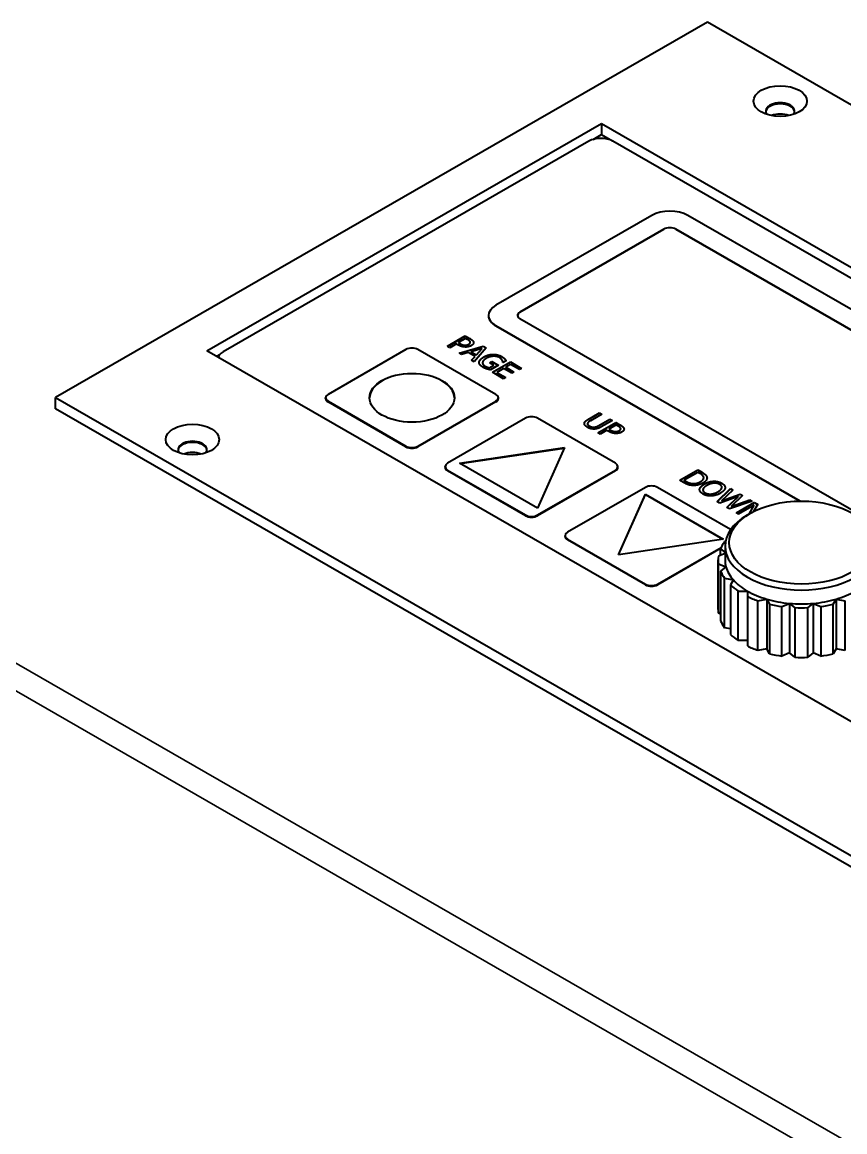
# Model space of a CAD drawing. Header units: millimetres. Extents: x 0 to 1188, y 0 to 840.
# Drawn here: x 984.8 to 1023.6, y 686.7 to 739.1 of the extents above; entities that cross this region are included whole.
import ezdxf

# ---------------------------------------------------------------- set-up
doc = ezdxf.new("R2010")
doc.units = ezdxf.units.MM
doc.header["$LTSCALE"] = 2
doc.layers.add('가시적인 것(ISO)', color=3, linetype='Continuous', lineweight=40)
doc.layers.add('가시적인 좁은 것(ISO)', color=3, linetype='Continuous', lineweight=35)

msp = doc.modelspace()

# ---------------------------------------------------------------- linework, layer by layer
at = {"layer": '가시적인 것(ISO)'}
for p, q in [((1017.13, 739.067), (986.385, 721.362)), ((1063.799, 712.192), (1017.13, 739.067)), ((993.527, 723.569), (1012.138, 734.287)), ((1012.138, 734.287), (1012.138, 733.763)), ((1012.138, 734.287), (1055.498, 709.317)), ((1011.751, 733.541), (1012.138, 733.763)), ((1012.138, 733.763), (1012.65, 733.469)), ((1011.544, 733.455), (994.291, 723.519)), ((1055.044, 709.056), (1012.675, 733.455)), ((1014.514, 729.956), (1007.16, 725.721)), ((1034.313, 719.532), (1016.211, 729.956)), ((1008.291, 725.395), (1015.079, 729.304)), ((1015.079, 729.301), (1008.291, 725.392)), ((1015.645, 729.304), (1033.181, 719.206)), ((1033.181, 719.203), (1015.645, 729.301)), ((1006.808, 725.229), (1006.808, 725.233)), ((1025.828, 714.971), (1008.291, 725.07)), ((1004.868, 723.781), (1005.716, 724.27)), ((1004.871, 723.779), (1005.716, 724.266)), ((1005.716, 724.27), (1005.93, 724.147)), ((1005.716, 724.27), (1005.716, 724.266)), ((1005.716, 724.266), (1005.93, 724.144)), ((1007.16, 724.744), (1021.509, 716.481)), ((1021.503, 716.481), (1007.16, 724.741)), ((1004.981, 723.716), (1004.868, 723.781)), ((1005.297, 723.898), (1004.981, 723.716)), ((1005.393, 723.843), (1005.297, 723.898)), ((1005.732, 724.148), (1005.393, 723.954)), ((1005.393, 723.954), (1005.393, 723.95)), ((1005.393, 723.954), (1005.47, 723.909)), ((1005.393, 723.95), (1005.47, 723.906)), ((1005.42, 723.463), (1006.555, 723.787)), ((1005.424, 723.461), (1006.555, 723.784)), ((1005.702, 723.834), (1005.702, 723.831)), ((1005.825, 724.095), (1005.732, 724.148)), ((1005.948, 723.967), (1005.948, 723.964)), ((1006.555, 723.787), (1006.694, 723.707)), ((1006.555, 723.787), (1006.555, 723.784)), ((1006.555, 723.784), (1006.692, 723.705)), ((1036.887, 698.6), (993.527, 723.569)), ((993.981, 723.308), (994.141, 723.4)), ((1002.917, 723.633), (999.24, 721.516)), ((1007.16, 721.516), (1003.483, 723.633)), ((1005.534, 723.397), (1005.42, 723.463)), ((1005.848, 723.49), (1005.534, 723.397)), ((1006.172, 723.303), (1005.848, 723.49)), ((1006.506, 723.682), (1005.976, 723.527)), ((1005.976, 723.527), (1005.976, 723.524)), ((1005.976, 723.527), (1006.238, 723.376)), ((1005.976, 723.524), (1006.238, 723.373)), ((1006.012, 723.122), (1006.172, 723.303)), ((1006.014, 723.121), (1006.172, 723.3)), ((1006.694, 723.707), (1006.131, 723.054)), ((1006.172, 723.303), (1006.172, 723.3)), ((1006.238, 723.376), (1006.506, 723.682)), ((1006.238, 723.373), (1006.506, 723.679)), ((1006.238, 723.376), (1006.238, 723.373)), ((1006.506, 723.682), (1006.506, 723.679)), ((1006.131, 723.054), (1006.012, 723.122)), ((1006.528, 723.002), (1006.528, 722.999)), ((1006.846, 722.767), (1007.066, 722.893)), ((1006.846, 722.764), (1007.066, 722.89)), ((1006.846, 722.767), (1006.846, 722.764)), ((1006.869, 723.006), (1006.968, 723.063)), ((1007.066, 722.893), (1006.869, 723.006)), ((1006.872, 723.005), (1006.968, 723.06)), ((1007.276, 722.886), (1006.905, 722.673)), ((1006.968, 723.063), (1007.276, 722.886)), ((1006.968, 723.063), (1006.968, 723.06)), ((1006.968, 723.06), (1007.273, 722.884)), ((1006.991, 722.559), (1007.839, 723.047)), ((1006.993, 722.557), (1007.839, 723.044)), ((1007.066, 722.893), (1007.066, 722.89)), ((1007.519, 722.733), (1007.204, 722.551)), ((1007.5, 723.019), (1007.491, 723.025)), ((1007.636, 723.097), (1007.5, 723.019)), ((1007.909, 722.508), (1007.519, 722.733)), ((1007.565, 723.195), (1007.565, 723.192)), ((1007.852, 722.924), (1007.619, 722.791)), ((1007.619, 722.791), (1008.009, 722.566)), ((1007.619, 722.791), (1007.619, 722.787)), ((1007.619, 722.787), (1008.006, 722.564)), ((1007.839, 723.047), (1008.37, 722.742)), ((1007.839, 723.047), (1007.839, 723.044)), ((1007.839, 723.044), (1008.367, 722.74)), ((1008.27, 722.684), (1007.852, 722.924)), ((1008.37, 722.742), (1008.27, 722.684)), ((1007.521, 722.253), (1006.991, 722.559)), ((1007.204, 722.551), (1007.622, 722.311)), ((1007.204, 722.551), (1007.204, 722.548)), ((1007.204, 722.548), (1007.619, 722.309)), ((1007.622, 722.311), (1007.521, 722.253)), ((1008.009, 722.566), (1007.909, 722.508)), ((986.385, 721.362), (1033.054, 694.487)), ((986.385, 720.839), (986.385, 721.362)), ((999.123, 721.32), (999.123, 721.353)), ((999.24, 721.19), (1002.917, 719.073)), ((1002.917, 719.04), (999.24, 721.157)), ((1003.483, 719.073), (1007.16, 721.19)), ((1007.16, 721.157), (1003.483, 719.04)), ((1007.277, 721.32), (1007.277, 721.353)), ((1033.054, 693.964), (986.385, 720.839)), ((1011.506, 720.335), (1012.036, 720.64)), ((1011.506, 720.332), (1012.036, 720.637)), ((1012.036, 720.64), (1012.148, 720.575)), ((1012.036, 720.64), (1012.036, 720.637)), ((1012.036, 720.637), (1012.146, 720.574)), ((1008.554, 720.387), (1004.877, 718.27)), ((1012.797, 718.27), (1009.12, 720.387)), ((1011.48, 720.128), (1011.48, 720.124)), ((1012.148, 720.575), (1011.619, 720.27)), ((1011.963, 719.705), (1012.811, 720.193)), ((1011.966, 719.703), (1012.811, 720.19)), ((1012.005, 720.045), (1012.537, 720.351)), ((1012.005, 720.042), (1012.537, 720.348)), ((1012.65, 720.287), (1012.12, 719.982)), ((1012.826, 720.072), (1012.488, 719.877)), ((1012.537, 720.351), (1012.65, 720.287)), ((1012.537, 720.351), (1012.537, 720.348)), ((1012.537, 720.348), (1012.647, 720.285)), ((1012.811, 720.193), (1013.024, 720.071)), ((1012.811, 720.193), (1012.811, 720.19)), ((1012.811, 720.19), (1013.024, 720.067)), ((1012.92, 720.018), (1012.826, 720.072)), ((1012.076, 719.64), (1011.963, 719.705)), ((1012.392, 719.822), (1012.076, 719.64)), ((1012.487, 719.767), (1012.392, 719.822)), ((1012.488, 719.877), (1012.488, 719.874)), ((1012.488, 719.877), (1012.565, 719.833)), ((1012.488, 719.874), (1012.565, 719.83)), ((1012.797, 719.758), (1012.797, 719.755)), ((1013.043, 719.891), (1013.043, 719.887)), ((1005.443, 718.27), (1010.393, 719.003)), ((1005.466, 718.257), (1010.385, 718.985)), ((1010.393, 719.003), (1009.12, 716.152)), ((1004.76, 718.074), (1004.76, 718.107)), ((1009.12, 716.152), (1005.443, 718.27)), ((1012.914, 718.074), (1012.914, 718.107)), ((1004.877, 717.944), (1008.554, 715.826)), ((1008.554, 715.794), (1004.877, 717.911)), ((1009.12, 715.826), (1012.797, 717.944)), ((1012.797, 717.911), (1009.12, 715.794)), ((1015.826, 717.47), (1016.674, 717.959)), ((1016.021, 717.358), (1015.826, 717.47)), ((1015.828, 717.468), (1016.674, 717.955)), ((1016.689, 717.838), (1016.036, 717.461)), ((1016.036, 717.461), (1016.036, 717.458)), ((1016.036, 717.461), (1016.122, 717.412)), ((1016.036, 717.458), (1016.122, 717.409)), ((1016.674, 717.959), (1016.867, 717.847)), ((1016.674, 717.959), (1016.674, 717.955)), ((1016.674, 717.955), (1016.867, 717.844)), ((1016.775, 717.788), (1016.689, 717.838)), ((1016.958, 717.582), (1016.958, 717.579)), ((1014.211, 717.129), (1010.534, 715.012)), ((1018.23, 715.141), (1014.777, 717.129)), ((1016.413, 717.309), (1016.413, 717.306)), ((1016.923, 717.006), (1016.923, 717.003)), ((1017.422, 717.416), (1017.422, 717.413)), ((1017.589, 716.455), (1018.221, 717.068)), ((1017.591, 716.454), (1018.221, 717.065)), ((1018.337, 717.001), (1017.804, 716.498)), ((1017.816, 717.135), (1017.816, 717.132)), ((1018.221, 717.068), (1018.337, 717.001)), ((1018.221, 717.068), (1018.221, 717.065)), ((1018.221, 717.065), (1018.335, 716.999)), ((1012.938, 713.953), (1014.211, 716.804)), ((1012.946, 713.954), (1014.211, 716.787)), ((1014.211, 716.804), (1017.888, 714.686)), ((1014.211, 716.804), (1014.211, 716.787)), ((1014.211, 716.787), (1017.866, 714.683)), ((1017.714, 716.383), (1017.589, 716.455)), ((1018.586, 716.692), (1017.714, 716.383)), ((1017.804, 716.498), (1018.676, 716.806)), ((1017.804, 716.495), (1018.676, 716.802)), ((1017.804, 716.498), (1017.804, 716.495)), ((1018.054, 716.187), (1018.586, 716.692)), ((1018.056, 716.185), (1018.586, 716.688)), ((1019.242, 716.48), (1018.181, 716.114)), ((1018.791, 716.739), (1018.25, 716.231)), ((1018.25, 716.231), (1019.132, 716.543)), ((1018.25, 716.228), (1019.132, 716.54)), ((1018.495, 715.933), (1019.343, 716.422)), ((1018.498, 715.931), (1019.343, 716.418)), ((1018.586, 716.692), (1018.586, 716.688)), ((1018.676, 716.806), (1018.791, 716.739)), ((1018.676, 716.806), (1018.676, 716.802)), ((1018.676, 716.802), (1018.789, 716.737)), ((1019.132, 716.543), (1019.242, 716.48)), ((1019.132, 716.543), (1019.132, 716.54)), ((1019.132, 716.54), (1019.239, 716.479)), ((1019.343, 716.422), (1019.504, 716.329)), ((1019.343, 716.422), (1019.343, 716.418)), ((1019.343, 716.418), (1019.502, 716.327)), ((1018.181, 716.114), (1018.054, 716.187)), ((1018.25, 716.231), (1018.25, 716.228)), ((1018.6, 715.872), (1018.495, 715.933)), ((1019.332, 716.294), (1018.6, 715.872)), ((1019.151, 715.902), (1019.009, 715.82)), ((1019.095, 715.87), (1019.332, 716.294)), ((1019.098, 715.871), (1019.332, 716.29)), ((1019.504, 716.329), (1019.312, 715.989)), ((1019.332, 716.294), (1019.332, 716.29)), ((1010.417, 714.816), (1010.417, 714.849)), ((1010.534, 714.686), (1014.211, 712.569)), ((1014.211, 712.536), (1010.534, 714.654)), ((1017.888, 714.686), (1012.938, 713.953)), ((1017.985, 714.577), (1017.943, 714.569)), ((1017.965, 714.36), (1017.965, 713.706)), ((1014.777, 712.569), (1017.783, 714.3)), ((1017.763, 714.256), (1014.777, 712.536)), ((1017.965, 714.011), (1017.657, 713.883)), ((1017.753, 714.233), (1017.965, 714.065)), ((1017.753, 713.923), (1017.753, 714.233)), ((1017.645, 711.368), (1017.645, 713.706)), ((1017.657, 713.529), (1018.009, 713.381)), ((1017.657, 711.191), (1017.657, 713.529)), ((1018.009, 713.381), (1017.753, 713.179)), ((1017.753, 713.179), (1017.753, 710.84)), ((1017.943, 712.842), (1018.357, 712.765)), ((1017.943, 710.504), (1017.943, 712.842)), ((1018.357, 712.765), (1018.223, 712.526)), ((1018.223, 712.526), (1018.223, 710.188)), ((1018.584, 712.24), (1019.019, 712.24)), ((1018.584, 709.902), (1018.584, 712.24)), ((1019.019, 712.24), (1019.019, 711.989)), ((1019.019, 711.989), (1019.019, 709.651)), ((1019.516, 711.781), (1019.93, 711.859)), ((1019.516, 709.443), (1019.516, 711.781)), ((1019.93, 711.859), (1019.93, 709.52)), ((1019.93, 711.859), (1020.065, 711.62)), ((1023.065, 711.62), (1023.199, 711.859)), ((1023.199, 711.859), (1023.199, 709.52)), ((1023.199, 711.859), (1023.613, 711.781)), ((1023.613, 711.781), (1023.613, 709.443)), ((1017.753, 711.15), (1017.657, 711.191)), ((1020.065, 711.62), (1020.065, 709.282)), ((1020.649, 711.511), (1021.002, 711.658)), ((1020.649, 709.173), (1020.649, 711.511)), ((1021.002, 711.658), (1021.002, 709.32)), ((1021.002, 711.658), (1021.258, 711.455)), ((1021.258, 711.455), (1021.258, 709.117)), ((1021.872, 711.455), (1022.128, 711.658)), ((1021.872, 709.117), (1021.872, 711.455)), ((1022.128, 711.658), (1022.128, 709.32)), ((1022.128, 711.658), (1022.48, 711.511)), ((1022.48, 711.511), (1022.48, 709.173)), ((1023.065, 709.282), (1023.065, 711.62)), ((1018.223, 710.452), (1017.943, 710.504)), ((1019.019, 709.902), (1018.584, 709.902)), ((1019.93, 709.52), (1019.516, 709.443)), ((1020.065, 709.282), (1019.93, 709.52)), ((1021.002, 709.32), (1020.649, 709.173)), ((1021.258, 709.117), (1021.002, 709.32)), ((1022.128, 709.32), (1021.872, 709.117)), ((1022.48, 709.173), (1022.128, 709.32)), ((1023.199, 709.52), (1023.065, 709.282)), ((1023.613, 709.443), (1023.199, 709.52))]:
    msp.add_line(p, q, dxfattribs=at)
for centre, major_axis in [((1020.567, 735.345), (1.26, 0)), ((1003.2, 721.353), (2, 0)), ((992.848, 719.383), (1.26, 0)), ((1021.565, 714.523), (3.4, 0))]:
    msp.add_ellipse(centre, major_axis=major_axis, ratio=0.575862, dxfattribs=at)
for centre, major_axis, start_param, end_param in [((1020.567, 734.871), (0.68, 0), 5.872415, 9.835549), ((1020.567, 734.822), (0.68, 0), 0.062675, 3.078918), ((1020.567, 734.332), (-0.7, 0), 4.089325, 5.335453), ((1012.11, 733.129), (-0.8, 0), 3.926991, 5.497787), ((1015.362, 729.467), (1.2, 0), 0.785398, 2.356194), ((1015.362, 729.142), (-0.4, 0), 3.926991, 5.497787), ((1015.362, 729.138), (-0.4, 0), 3.926991, 5.497787), ((1008.008, 725.233), (-1.2, 0), 5.497787, 7.068583), ((1008.574, 725.233), (-0.4, 0), 5.497787, 7.068583), ((1008.574, 725.229), (-0.4, 0), 5.497787, 6.276087), ((1008.008, 725.229), (-1.2, 0), 0, 0.785398), ((994.856, 723.193), (-0.8, 0), 5.497787, 6.138627), ((1003.2, 723.47), (0.4, 0), 0.785398, 2.356194), ((1003.2, 721.337), (-2, 0), 3.148691, 6.276087), ((999.523, 721.353), (-0.4, 0), 5.497787, 7.068583), ((999.523, 721.32), (-0.4, 0), 0, 0.785398), ((1006.877, 721.353), (0.4, 0), 5.497787, 7.068583), ((1006.877, 721.32), (0.4, 0), 5.497787, 6.283185), ((1008.837, 720.224), (0.4, 0), 0.785398, 2.356194), ((992.848, 718.909), (0.68, 0), 5.872415, 9.835549), ((992.848, 718.86), (0.68, 0), 0.062675, 3.078918), ((1003.2, 719.235), (-0.4, 0), 0.785398, 2.356194), ((1003.2, 719.203), (-0.4, 0), 0.785398, 2.356194), ((992.848, 718.37), (-0.7, 0), 4.089325, 5.335453), ((1005.16, 718.107), (-0.4, 0), 5.497787, 7.068583), ((1005.16, 718.074), (-0.4, 0), 0, 0.785398), ((1012.514, 718.107), (0.4, 0), 5.497787, 7.068583), ((1012.514, 718.074), (0.4, 0), 5.497787, 6.283185), ((1014.494, 716.967), (0.4, 0), 0.785398, 2.356194), ((1008.837, 715.989), (-0.4, 0), 0.785398, 2.356194), ((1008.837, 715.957), (-0.4, 0), 0.785398, 2.356194), ((1021.565, 714.36), (-3.6, 0), 5.50164, 10.206324), ((1010.817, 714.849), (-0.4, 0), 5.497787, 7.068583), ((1010.817, 714.816), (-0.4, 0), 0, 0.785398), ((1021.565, 713.706), (-3.92, 0), 5.890571, 6.047481), ((1021.565, 713.706), (-3.92, 0), 6.20473, 6.361641), ((1021.565, 713.706), (-3.6, 0), 0, 0.15708), ((1021.565, 713.706), (-3.6, 0), 0.15708, 0.471239), ((1021.565, 713.706), (-3.92, 0), 0.235704, 0.392615), ((1021.565, 713.706), (3.6, 0), 3.612832, 3.926991), ((1014.494, 712.732), (-0.4, 0), 0.785398, 2.356194), ((1014.494, 712.699), (-0.4, 0), 0.785398, 2.356194), ((1021.565, 713.706), (-3.92, 0), 0.549863, 0.706774), ((1021.565, 713.706), (3.6, 0), 3.926991, 4.24115), ((1021.565, 713.706), (3.6, 0), 5.183628, 5.497787), ((1021.565, 713.706), (-3.92, 0), 0.864022, 1.020933), ((1021.565, 713.706), (3.6, 0), 4.24115, 4.555309), ((1021.565, 713.706), (3.6, 0), 4.869469, 5.183628), ((1021.565, 711.368), (-3.92, 0), 0, 0.078455), ((1021.565, 713.706), (-3.92, 0), 1.178182, 1.335092), ((1021.565, 713.706), (3.6, 0), 4.555309, 4.869469), ((1021.565, 713.706), (-3.92, 0), 1.492341, 1.649252), ((1021.565, 713.706), (-3.92, 0), 1.8065, 1.963411), ((1021.565, 711.368), (-3.92, 0), 0.235704, 0.392615), ((1021.565, 711.368), (3.92, 0), 3.691456, 3.848366), ((1021.565, 711.368), (3.92, 0), 4.005615, 4.162526), ((1021.565, 711.368), (3.92, 0), 4.319774, 4.476685), ((1021.565, 711.368), (3.92, 0), 4.633934, 4.790844), ((1021.565, 711.368), (3.92, 0), 4.948093, 5.105004)]:
    msp.add_ellipse(centre, major_axis=major_axis, ratio=0.575862, start_param=start_param, end_param=end_param, dxfattribs=at)
for points in [[(1005.734, 723.748), (1005.647, 723.748), (1005.483, 723.791), (1005.393, 723.843)], [(1005.47, 723.909), (1005.539, 723.87), (1005.646, 723.834), (1005.702, 723.834)], [(1005.47, 723.906), (1005.539, 723.866), (1005.646, 723.83), (1005.702, 723.831)], [(1005.702, 723.834), (1005.753, 723.834), (1005.835, 723.856), (1005.876, 723.879)], [(1005.702, 723.831), (1005.753, 723.831), (1005.835, 723.853), (1005.876, 723.876)], [(1005.997, 723.813), (1005.942, 723.782), (1005.804, 723.747), (1005.734, 723.748)], [(1005.944, 723.989), (1005.935, 724.015), (1005.878, 724.064), (1005.825, 724.095)], [(1005.876, 723.879), (1005.92, 723.904), (1005.954, 723.959), (1005.944, 723.989)], [(1005.93, 724.147), (1006.005, 724.103), (1006.086, 724.028), (1006.099, 723.988)], [(1005.93, 724.144), (1006.005, 724.1), (1006.086, 724.025), (1006.099, 723.985)], [(1006.099, 723.988), (1006.114, 723.943), (1006.068, 723.854), (1005.997, 723.813)], [(1006.099, 723.985), (1006.104, 723.968), (1006.105, 723.951)], [(1006.368, 723.025), (1006.371, 723.089), (1006.48, 723.217), (1006.588, 723.28)], [(1006.368, 723.022), (1006.371, 723.086), (1006.48, 723.214), (1006.588, 723.276)], [(1006.709, 723.214), (1006.624, 723.165), (1006.536, 723.068), (1006.53, 723.021)], [(1006.588, 723.28), (1006.691, 723.339), (1006.911, 723.399), (1007.022, 723.401)], [(1006.588, 723.276), (1006.691, 723.335), (1006.911, 723.396), (1007.022, 723.398)], [(1007.321, 723.251), (1007.198, 723.321), (1006.863, 723.302), (1006.709, 723.214)], [(1007.022, 723.401), (1007.13, 723.404), (1007.341, 723.351), (1007.431, 723.299)], [(1007.022, 723.398), (1007.13, 723.4), (1007.341, 723.348), (1007.431, 723.296)], [(1007.455, 723.128), (1007.438, 723.157), (1007.372, 723.221), (1007.321, 723.251)], [(1007.431, 723.299), (1007.475, 723.274), (1007.541, 723.222), (1007.565, 723.195)], [(1007.431, 723.296), (1007.475, 723.271), (1007.541, 723.219), (1007.565, 723.192)], [(1006.551, 722.793), (1006.46, 722.845), (1006.366, 722.962), (1006.368, 723.025)], [(1006.368, 723.019), (1006.368, 723.02), (1006.368, 723.022)], [(1006.53, 723.021), (1006.522, 722.975), (1006.579, 722.889), (1006.644, 722.852)], [(1006.732, 722.717), (1006.678, 722.734), (1006.598, 722.766), (1006.551, 722.793)], [(1006.644, 722.852), (1006.692, 722.824), (1006.8, 722.778), (1006.846, 722.767)], [(1006.644, 722.848), (1006.692, 722.821), (1006.8, 722.774), (1006.846, 722.764)], [(1006.905, 722.673), (1006.874, 722.679), (1006.772, 722.704), (1006.732, 722.717)], [(1007.491, 723.025), (1007.488, 723.048), (1007.477, 723.093), (1007.455, 723.128)], [(1007.565, 723.195), (1007.586, 723.174), (1007.626, 723.116), (1007.636, 723.097)], [(1011.329, 720.14), (1011.328, 720.191), (1011.415, 720.283), (1011.506, 720.335)], [(1011.476, 719.965), (1011.401, 720.008), (1011.329, 720.094), (1011.329, 720.14)], [(1011.484, 720.151), (1011.472, 720.118), (1011.516, 720.052), (1011.572, 720.02)], [(1011.619, 720.27), (1011.56, 720.236), (1011.495, 720.182), (1011.484, 720.151)], [(1013.024, 720.071), (1013.1, 720.027), (1013.181, 719.952), (1013.194, 719.912)], [(1011.781, 719.879), (1011.7, 719.88), (1011.554, 719.919), (1011.476, 719.965)], [(1011.572, 720.02), (1011.625, 719.99), (1011.743, 719.962), (1011.8, 719.969)], [(1011.572, 720.017), (1011.625, 719.986), (1011.743, 719.959), (1011.8, 719.966)], [(1012.12, 719.982), (1012.032, 719.931), (1011.869, 719.878), (1011.781, 719.879)], [(1011.8, 719.969), (1011.853, 719.975), (1011.948, 720.012), (1012.005, 720.045)], [(1011.8, 719.966), (1011.853, 719.972), (1011.948, 720.009), (1012.005, 720.042)], [(1012.829, 719.672), (1012.742, 719.672), (1012.578, 719.715), (1012.487, 719.767)], [(1012.565, 719.833), (1012.634, 719.794), (1012.74, 719.757), (1012.797, 719.758)], [(1012.565, 719.83), (1012.634, 719.79), (1012.74, 719.754), (1012.797, 719.755)], [(1012.797, 719.758), (1012.848, 719.758), (1012.93, 719.78), (1012.971, 719.803)], [(1012.797, 719.755), (1012.848, 719.755), (1012.93, 719.776), (1012.971, 719.8)], [(1013.092, 719.737), (1013.037, 719.706), (1012.899, 719.671), (1012.829, 719.672)], [(1013.039, 719.913), (1013.03, 719.938), (1012.973, 719.988), (1012.92, 720.018)], [(1012.971, 719.803), (1013.015, 719.828), (1013.049, 719.883), (1013.039, 719.913)], [(1013.024, 720.067), (1013.1, 720.024), (1013.181, 719.949), (1013.194, 719.909)], [(1013.194, 719.912), (1013.209, 719.866), (1013.163, 719.778), (1013.092, 719.737)], [(1013.194, 719.909), (1013.199, 719.892), (1013.2, 719.875)], [(1016.948, 717.63), (1016.93, 717.671), (1016.852, 717.744), (1016.775, 717.788)], [(1016.802, 717.397), (1016.9, 717.453), (1016.973, 717.57), (1016.948, 717.63)], [(1016.867, 717.847), (1016.987, 717.779), (1017.087, 717.68), (1017.104, 717.634)], [(1016.867, 717.844), (1016.987, 717.775), (1017.087, 717.676), (1017.104, 717.63)], [(1017.104, 717.634), (1017.131, 717.555), (1017.042, 717.4), (1016.918, 717.329)], [(1017.104, 717.63), (1017.114, 717.601), (1017.114, 717.572)], [(1016.389, 717.224), (1016.284, 717.238), (1016.124, 717.298), (1016.021, 717.358)], [(1016.122, 717.412), (1016.197, 717.369), (1016.334, 717.317), (1016.413, 717.309)], [(1016.122, 717.409), (1016.197, 717.365), (1016.334, 717.314), (1016.413, 717.306)], [(1016.918, 717.329), (1016.802, 717.262), (1016.521, 717.208), (1016.389, 717.224)], [(1016.413, 717.309), (1016.512, 717.298), (1016.703, 717.34), (1016.802, 717.397)], [(1016.413, 717.306), (1016.512, 717.295), (1016.703, 717.337), (1016.802, 717.394)], [(1016.926, 716.816), (1016.84, 716.865), (1016.761, 716.978), (1016.768, 717.04)], [(1016.767, 717.02), (1016.767, 717.028), (1016.768, 717.037)], [(1016.768, 717.04), (1016.775, 717.101), (1016.889, 717.226), (1016.993, 717.286)], [(1016.768, 717.037), (1016.775, 717.097), (1016.889, 717.223), (1016.993, 717.283)], [(1017.111, 717.219), (1016.944, 717.122), (1016.907, 716.939), (1017.024, 716.872)], [(1016.923, 717.003), (1016.923, 716.927), (1017.024, 716.868)], [(1016.993, 717.286), (1017.1, 717.348), (1017.315, 717.411), (1017.422, 717.416)], [(1016.993, 717.283), (1017.1, 717.344), (1017.315, 717.407), (1017.422, 717.413)], [(1017.437, 717.326), (1017.36, 717.321), (1017.193, 717.266), (1017.111, 717.219)], [(1017.422, 717.416), (1017.528, 717.42), (1017.725, 717.374), (1017.81, 717.325)], [(1017.422, 717.413), (1017.528, 717.417), (1017.725, 717.371), (1017.81, 717.322)], [(1017.713, 717.269), (1017.652, 717.304), (1017.517, 717.332), (1017.437, 717.326)], [(1017.626, 716.922), (1017.71, 716.97), (1017.803, 717.066), (1017.813, 717.11)], [(1017.626, 716.919), (1017.71, 716.967), (1017.803, 717.063), (1017.813, 717.106)], [(1017.813, 717.11), (1017.823, 717.154), (1017.772, 717.234), (1017.713, 717.269)], [(1017.969, 717.101), (1017.961, 717.041), (1017.849, 716.915), (1017.743, 716.854)], [(1017.81, 717.325), (1017.897, 717.275), (1017.975, 717.16), (1017.969, 717.101)], [(1017.813, 717.106), (1017.816, 717.119), (1017.816, 717.132)], [(1017.315, 716.725), (1017.204, 716.721), (1017.009, 716.768), (1016.926, 716.816)], [(1017.024, 716.872), (1017.142, 716.804), (1017.459, 716.826), (1017.626, 716.922)], [(1017.024, 716.868), (1017.142, 716.801), (1017.459, 716.823), (1017.626, 716.919)], [(1017.743, 716.854), (1017.64, 716.795), (1017.421, 716.729), (1017.315, 716.725)]]:
    msp.add_open_spline(points, degree=2, dxfattribs=at)
for points, knots in [([(1005.876, 723.876), (1005.92, 723.901), (1005.948, 723.946), (1005.948, 723.964)], [0, 0, 0, 1, 1.625, 1.625, 1.625]), ([(1006.528, 722.999), (1006.528, 722.962), (1006.579, 722.886), (1006.644, 722.848)], [0.209524, 0.209524, 0.209524, 1, 2, 2, 2]), ([(1007.565, 723.192), (1007.586, 723.171), (1007.625, 723.115), (1007.635, 723.097)], [0, 0, 0, 1, 1.934771, 1.934771, 1.934771]), ([(1011.329, 720.14), (1011.329, 720.189), (1011.415, 720.28), (1011.506, 720.332)], [0.032059, 0.032059, 0.032059, 1, 2, 2, 2]), ([(1011.48, 720.124), (1011.48, 720.103), (1011.516, 720.049), (1011.572, 720.017)], [0.350515, 0.350515, 0.350515, 1, 2, 2, 2]), ([(1012.971, 719.8), (1013.015, 719.825), (1013.043, 719.869), (1013.043, 719.887)], [0, 0, 0, 1, 1.625, 1.625, 1.625]), ([(1016.802, 717.394), (1016.9, 717.45), (1016.958, 717.543), (1016.958, 717.579)], [0, 0, 0, 1, 1.597765, 1.597765, 1.597765]), ([(1017.81, 717.322), (1017.897, 717.272), (1017.969, 717.166), (1017.97, 717.116)], [0, 0, 0, 1, 1.849729, 1.849729, 1.849729])]:
    msp.add_open_spline(points, degree=2, knots=knots, dxfattribs=at)
at = {"layer": '가시적인 좁은 것(ISO)'}
for p, q in [((932.603, 738.731), (1063.276, 663.481)), ((1062.71, 662.502), (932.037, 737.751)), ((1015.079, 729.304), (1015.079, 729.301)), ((1015.645, 729.301), (1015.645, 729.304)), ((1008.291, 725.392), (1008.291, 725.395)), ((1007.16, 724.741), (1007.16, 724.744)), ((1005.47, 723.909), (1005.47, 723.906)), ((1005.876, 723.879), (1005.876, 723.876)), ((1005.93, 724.147), (1005.93, 724.144)), ((1006.099, 723.988), (1006.099, 723.985)), ((1006.588, 723.28), (1006.588, 723.276)), ((1007.022, 723.401), (1007.022, 723.398)), ((1007.431, 723.299), (1007.431, 723.296)), ((1006.368, 723.025), (1006.368, 723.022)), ((1006.644, 722.852), (1006.644, 722.848)), ((999.24, 721.157), (999.24, 721.19)), ((1007.16, 721.19), (1007.16, 721.157)), ((1011.506, 720.335), (1011.506, 720.332)), ((1013.024, 720.071), (1013.024, 720.067)), ((1011.572, 720.02), (1011.572, 720.017)), ((1011.8, 719.969), (1011.8, 719.966)), ((1012.005, 720.045), (1012.005, 720.042)), ((1012.565, 719.833), (1012.565, 719.83)), ((1012.971, 719.803), (1012.971, 719.8)), ((1013.194, 719.912), (1013.194, 719.909)), ((1002.917, 719.073), (1002.917, 719.04)), ((1003.483, 719.04), (1003.483, 719.073)), ((1004.877, 717.911), (1004.877, 717.944)), ((1012.797, 717.944), (1012.797, 717.911)), ((1016.867, 717.847), (1016.867, 717.844)), ((1017.104, 717.634), (1017.104, 717.63)), ((1016.122, 717.412), (1016.122, 717.409)), ((1016.768, 717.04), (1016.768, 717.037)), ((1016.802, 717.397), (1016.802, 717.394)), ((1016.993, 717.286), (1016.993, 717.283)), ((1017.81, 717.325), (1017.81, 717.322)), ((1017.813, 717.11), (1017.813, 717.106)), ((1017.024, 716.872), (1017.024, 716.868)), ((1017.626, 716.922), (1017.626, 716.919)), ((1008.554, 715.826), (1008.554, 715.794)), ((1009.12, 715.794), (1009.12, 715.826)), ((1010.534, 714.654), (1010.534, 714.686)), ((1014.211, 712.569), (1014.211, 712.536)), ((1014.777, 712.536), (1014.777, 712.569))]:
    msp.add_line(p, q, dxfattribs=at)

doc.saveas('drawing.dxf')
